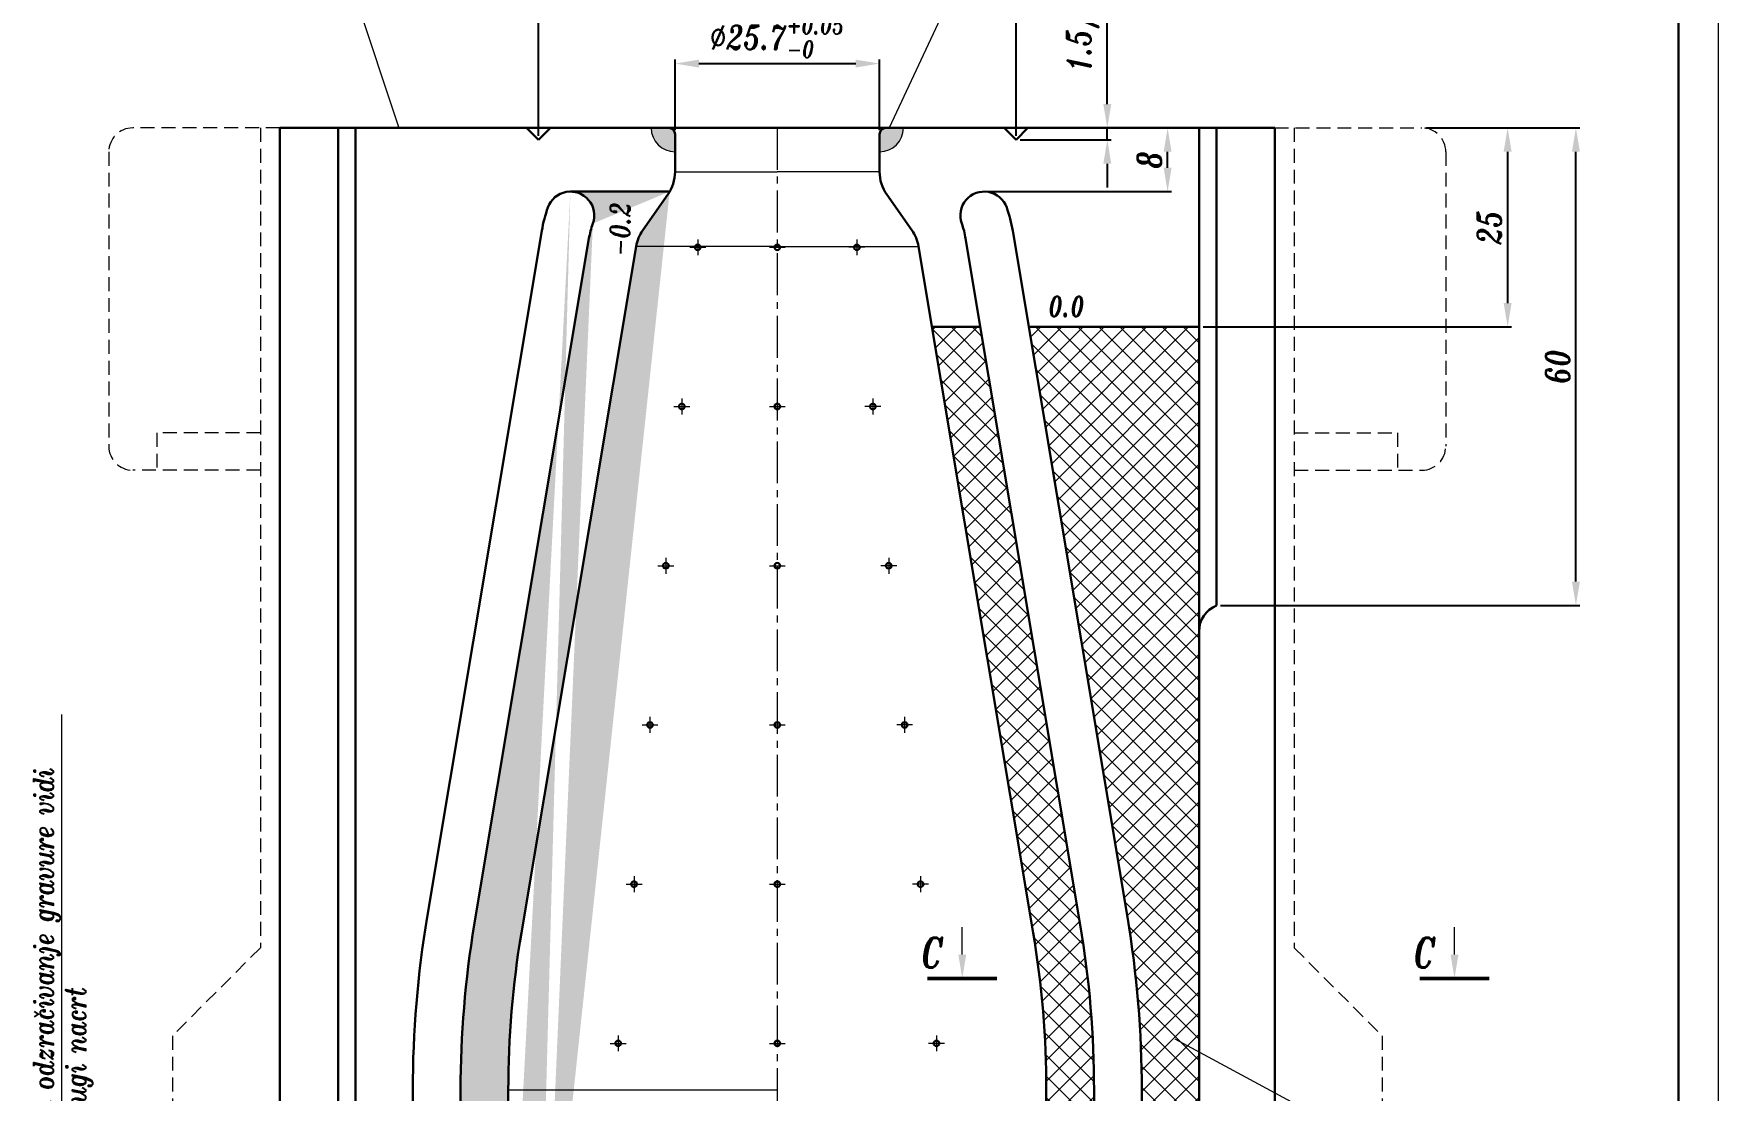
# Model space of a CAD drawing. Extents: x -234 to 1000, y -95 to 506.
# Drawn here: x 219.8 to 431.5, y 170.9 to 303.7 of the extents above; entities that cross this region are included whole.
import ezdxf

# ---------------------------------------------------------------- set-up
doc = ezdxf.new("R2010")
doc.units = 0
doc.header["$LTSCALE"] = 7
doc.header["$MEASUREMENT"] = 0
doc.linetypes.add('CENTER2', pattern=[1.125, 0.75, -0.125, 0.125, -0.125])
doc.linetypes.add('HIDDEN', pattern=[0.375, 0.25, -0.125])
doc.layers.get('0').update_dxf_attribs({"linetype": 'CONTINUOUS', "lineweight": 15})
for name, color, linetype, lineweight in [('1', 1, 'CENTER2', 15), ('2', 2, 'HIDDEN', 15), ('3', 3, 'CONTINUOUS', 30), ('4', 5, 'CONTINUOUS', 50), ('8', 250, 'CONTINUOUS', 15)]:
    doc.layers.add(name, color=color, linetype=linetype, lineweight=lineweight)
doc.styles.add('ITALICT', font='ITALICT.shx', dxfattribs={"width": 0.8, "height": 3})
doc.dimstyles.get("Standard").update_dxf_attribs({"dimtxt": 3, "dimasz": 3, "dimexe": 0.5, "dimexo": 0.5, "dimgap": 0.8, "dimtad": 1, "dimdsep": 46, "dimtxsty": 'ITALICT', "dimcen": 0.09, "dimazin": 2, "dimtfac": 1, "dimtmove": 0, "dimatfit": 3, "dimfxl": 1, "dimtolj": 1, "dimtzin": 0, "dimarcsym": 0})
pattern_1 = [(45, (0, 0), (-1.325825214724776, 1.325825214724777), []), (135, (0, 0), (-1.325825214724777, -1.325825214724776), [])]

# ---------------------------------------------------------------- blocks, each defined once
blk = doc.blocks.new('*D14')
at = {"color": 0, "lineweight": -2, "transparency": 16777216}
for p, q in [((300.4061003494735, 291.5253178142265), (300.4061003494735, 300.4047579164179)), ((303.4061003494735, 299.9047579164179), (323.1060515213485, 299.9047579164179)), ((326.1060515213485, 291.5253178142265), (326.1060515213485, 300.4047579164179))]:
    blk.add_line(p, q, dxfattribs=at)
at = {"color": 0, "transparency": 16777216}
for points in [[(303.4061003494735, 300.4047579164179), (303.4061003494735, 299.4047579164179), (300.4061003494735, 299.9047579164179)], [(323.1060515213485, 300.4047579164179), (323.1060515213485, 299.4047579164179), (326.1060515213485, 299.9047579164179)]]:
    blk.add_solid(points, dxfattribs=at)
at = {"color": 0, "transparency": 16777216, "insert": (313.256075935411, 303.1897579164179), "char_height": 3, "attachment_point": 5, "style": 'ITALICT'}
blk.add_mtext('\\A1;%%c25.7{}{\\H0.71x;\\C3;\\S+0.05^ -0;}', dxfattribs=at)
blk = doc.blocks.new('*D38')
at = {"color": 0, "lineweight": -2, "transparency": 16777216}
for p, q in [((283.2560759354109, 290.8253117107108), (283.2560759354109, 309.5656014367173)), ((286.2560759354109, 309.0656014367173), (340.2560759354109, 309.0656014367173)), ((343.2560759354109, 290.8253117107108), (343.2560759354109, 309.5656014367173))]:
    blk.add_line(p, q, dxfattribs=at)
at = {"color": 0, "transparency": 16777216}
for points in [[(286.2560759354109, 309.5656014367173), (286.2560759354109, 308.5656014367173), (283.2560759354109, 309.0656014367173)], [(340.2560759354109, 309.5656014367173), (340.2560759354109, 308.5656014367173), (343.2560759354109, 309.0656014367173)]]:
    blk.add_solid(points, dxfattribs=at)
at = {"color": 0, "transparency": 16777216, "insert": (313.2560759354109, 311.3656014367173), "char_height": 3, "attachment_point": 5, "style": 'ITALICT'}
blk.add_mtext('\\A1;%%c60', dxfattribs=at)
blk = doc.blocks.new('*D39')
at = {"color": 0, "lineweight": -2, "transparency": 16777216}
for p, q in [((354.7206842005839, 294.8253117107108), (354.7206842005839, 313.1395974249966)), ((343.7560759354109, 290.3253117107108), (355.2206842005839, 290.3253117107108)), ((354.7206842005839, 290.3253117107108), (354.7206842005839, 291.8253117107108)), ((354.7206842005839, 287.3253117107108), (354.7206842005839, 284.3253117107108))]:
    blk.add_line(p, q, dxfattribs=at)
at = {"color": 0, "transparency": 16777216}
for points in [[(354.2206842005839, 294.8253117107108), (355.2206842005839, 294.8253117107108), (354.7206842005839, 291.8253117107108)], [(354.2206842005839, 287.3253117107108), (355.2206842005839, 287.3253117107108), (354.7206842005839, 290.3253117107108)]]:
    blk.add_solid(points, dxfattribs=at)
at = {"color": 0, "transparency": 16777216, "insert": (351.6349699148695, 305.4824545678537), "char_height": 3, "attachment_point": 5, "rotation": 90, "style": 'ITALICT'}
blk.add_mtext('\\A1;1.5/90%%D', dxfattribs=at)
blk = doc.blocks.new('*D40')
at = {"color": 0, "lineweight": -2, "transparency": 16777216}
for p, q in [((362.2995983429122, 286.8253117107108), (362.2995983429122, 288.8253117107108)), ((339.7533616596324, 283.8253117107108), (362.7995983429122, 283.8253117107108))]:
    blk.add_line(p, q, dxfattribs=at)
at = {"color": 0, "transparency": 16777216}
for points in [[(361.7995983429122, 288.8253117107108), (362.7995983429122, 288.8253117107108), (362.2995983429122, 291.8253117107108)], [(361.7995983429122, 286.8253117107108), (362.7995983429122, 286.8253117107108), (362.2995983429122, 283.8253117107108)]]:
    blk.add_solid(points, dxfattribs=at)
at = {"color": 0, "transparency": 16777216, "insert": (359.9995983429122, 287.8253117107109), "char_height": 3, "attachment_point": 5, "rotation": 90, "style": 'ITALICT'}
blk.add_mtext('\\A1;8', dxfattribs=at)
blk = doc.blocks.new('*D43')
at = {"color": 0, "lineweight": -2, "transparency": 16777216}
for p, q in [((394.756075935411, 291.8253117107108), (414.107548893302, 291.8253117107108)), ((413.607548893302, 234.8253117107108), (413.607548893302, 288.8253117107108)), ((368.9398910607648, 231.8253117107108), (414.107548893302, 231.8253117107108))]:
    blk.add_line(p, q, dxfattribs=at)
at = {"color": 0, "transparency": 16777216}
for points in [[(413.107548893302, 288.8253117107108), (414.107548893302, 288.8253117107108), (413.607548893302, 291.8253117107108)], [(413.107548893302, 234.8253117107108), (414.107548893302, 234.8253117107108), (413.607548893302, 231.8253117107108)]]:
    blk.add_solid(points, dxfattribs=at)
at = {"color": 0, "transparency": 16777216, "insert": (411.3075488933019, 261.8253117107109), "char_height": 3, "attachment_point": 5, "rotation": 90, "style": 'ITALICT'}
blk.add_mtext('\\A1;60', dxfattribs=at)
blk = doc.blocks.new('*D46')
at = {"color": 0, "lineweight": -2, "transparency": 16777216}
for p, q in [((394.7560759354109, 291.8253117107108), (405.5288433805544, 291.8253117107108)), ((405.0288433805544, 288.8253117107108), (405.0288433805544, 269.8253117107108)), ((366.7560682065132, 266.8253117107108), (405.5288433805544, 266.8253117107108))]:
    blk.add_line(p, q, dxfattribs=at)
at = {"color": 0, "transparency": 16777216}
for points in [[(404.5288433805544, 288.8253117107108), (405.5288433805544, 288.8253117107108), (405.0288433805544, 291.8253117107108)], [(404.5288433805544, 269.8253117107108), (405.5288433805544, 269.8253117107108), (405.0288433805544, 266.8253117107108)]]:
    blk.add_solid(points, dxfattribs=at)
at = {"color": 0, "transparency": 16777216, "insert": (402.7288433805543, 279.3253117107109), "char_height": 3, "attachment_point": 5, "rotation": 90, "style": 'ITALICT'}
blk.add_mtext('\\A1;25', dxfattribs=at)

msp = doc.modelspace()

# ---------------------------------------------------------------- hatches: boundary and pattern name
h = msp.add_hatch(color=256)
h.dxf.hatch_style = 1
h.paths.add_polyline_path([(300.4061003494735, 291.025317816618, 0.4141857124445931), (299.6060364870673, 291.8253056073365), (297.4061003494792, 291.8253058821992, 0.4142129933293727), (300.4061003494735, 288.8253117107108), (300.4061003494735, 289.8253056071953)])
h.paths.add_polyline_path([(329.1060515213484, 291.8253117107108), (326.9061153837547, 291.8253056073365, 0.414241412849027), (326.1060515213485, 291.0251656660117), (326.1060515213485, 289.8253056071953), (326.1060515213485, 288.8253117107108, 0.414213562373084)])
at = {"layer": '8'}
h = msp.add_hatch(dxfattribs=at)
h.set_pattern_fill('DOTS', color=256, scale=15)
h.set_pattern_definition([(0, (0, 0), (0.46875, 0.9375), [0, -0.9375])])
edge = h.paths.add_edge_path()
edge.add_arc((295.40578817177, 286.325430056626), 5.000312179252119, 324.8539540579862, 330.0004993883266)
edge.add_arc((287.2587902111896, 280.8253117107142), 2.99999999999665, 340.278942250736, 450)
edge.add_line((273.4560881424421, 20.98490003489415), (273.4560881424421, 38.42531171071087))
edge.add_arc((297.4540556853615, 38.42569578672938), 23.997967545993, 163.7392040417844, 180.0009169916091)
edge.add_line((274.8055567398424, 46.48073089709202), (274.4160761819728, 45.14536443480809))
edge.add_arc((272.4560881424421, 54.89744923615478), 3, 334.791226949878, 359.9999999999999)
edge.add_arc((271.9255559707997, 47.32072826036973), 3, 343.739847747605, 377.1979934699169)
edge.add_arc((281.9560881424421, 50.42531171071087), 7.500000668880452, 154.7912269498781, 197.1979934699171)
edge.add_line((275.4560881424421, 54.89744923615477), (275.4560881424421, 70.95317423132276))
edge.add_arc((272.4560881424421, 70.95317423132276), 3, 359.9999999999999, 385.2087728227407)
edge.add_arc((272.4560881424421, 79.89744919009898), 3, 334.7912271772591, 359.9999999999999)
edge.add_arc((281.9560881424421, 75.42531171071086), 7.500000649264178, 154.7912271772591, 205.2087728227407)
edge.add_line((275.4560881424421, 79.89744919009898), (275.4560881424421, 155.9253117107109))
edge.add_arc((263.4550842471762, 155.9250527563908), 12.00100389805967, 0.001236312374883255, 16.26008745299724)
edge.add_line((274.9760548660755, 159.2853102702883), (274.4160573074817, 161.2053084392336))
edge.add_arc((297.4540556938767, 167.9249123790231), 23.9979675547571, 179.9990465850792, 196.2606350217499)
edge.add_line((273.4560881424421, 167.9253117107109), (273.4560881424421, 170.9253117107109))
edge.add_arc((399.4518916317252, 170.9258350595651), 125.99580349037, 170.5126619498151, 180.0002379895182)
edge.add_line((289.5881140162608, 277.9142879168995), (275.1794522185306, 191.6936779778323))
edge.add_arc((300.4370884550348, 276.1013327832954), 10.9994114701485, 160.2789422507346, 170.5130522220694)
edge.add_arc((346.6561182035185, 35.42531382134128), 67.20003006107632, 180.000001799556, 188.9892971125257)
edge.add_line((279.4560881424422, 35.42531171071084), (279.4560881424422, 38.42531171071084))
edge.add_arc((297.4540557353002, 38.42569577593676), 17.99796759695586, 163.7392040504338, 180.0012226556353)
edge.add_line((280.7360564041609, 45.38530316578896), (280.1760588455672, 43.46530499684365))
edge.add_arc((263.4599618841935, 50.42475327451174), 17.99609677850042, 343.7379944170088, 354.4830391178106)
edge.add_arc((280.8747756107327, 48.74255608117423), 0.5002251555612841, 354.4987975325045, 417.2648751053239)
edge.add_arc((281.9560881424422, 50.42531171071084), 1.500000668880452, 120.0000802926176, 237.2794860968102)
edge.add_arc((280.9561296716203, 52.15733931313299), 0.4999584709857929, 299.9969671046495, 360.0014672205528)
edge.add_line((281.4560881424422, 52.15735211598427), (281.4560881424422, 73.69325604664833))
edge.add_arc((280.9560802861939, 73.69325561763553), 0.50000785624852, 4.916047324820468e-05, 59.99976407107008)
edge.add_arc((281.9560881424422, 75.42531171071083), 1.500000649264178, 120.0000939530011, 239.9999197073824)
edge.add_arc((280.9561295974652, 77.15733933327566), 0.4999585451403595, 299.9969323260482, 360.0014649119636)
edge.add_line((281.4560881424422, 77.15735211598427), (281.4560881424422, 155.9253117107108))
edge.add_arc((263.4550842926921, 155.9250527662102), 18.00100385161253, 0.0008241999801786615, 16.26010906215272)
edge.add_line((280.7360564041609, 160.9653049968437), (280.1760588455672, 162.885303165789))
edge.add_arc((297.454055761982, 167.9249123916932), 17.99796762396967, 179.9987287845567, 196.2607959410545)
edge.add_line((279.4560881424422, 167.9253117107108), (279.4560881424422, 170.9253117107108))
edge.add_arc((399.4518916394022, 170.9258350585984), 119.9958034981012, 170.5126619499565, 180.0002498889486)
edge.add_line((295.5060478114372, 276.9253189609114), (281.0973845291609, 190.7047001384452))
edge.add_arc((300.4370871849795, 276.1013333041896), 4.99941013179629, 144.8510903737385, 170.5134208727572)
edge.add_line((299.4944801788179, 283.4469374716991), (296.3492766190047, 278.9795109294608))
edge.add_line((280.2810759354109, 24.92531171071008), (271.5342093656487, 19.87530192258959))
edge.add_line((299.7362073369774, 283.8253117107108), (287.2587902111896, 283.8253117107108))
h.paths.add_polyline_path([(295.2962778504327, 275.2522661111478), (295.4356193679956, 283.3582114136777), (291.6861733029488, 283.4226645385416), (291.5468317853859, 275.3167192360117)], flags=25)
h.paths.add_polyline_path([(276.8489330782679, 144.218280653143), (280.0632187925536, 144.218280653143), (280.0632187925536, 148.718280653143), (276.8489330782679, 148.718280653143)], flags=24)
h.paths.add_polyline_path([(278.0732675214168, 25.70722447784451), (278.0732675214168, 33.52865304927308), (274.3232675214168, 33.52865304927308), (274.3232675214168, 25.70722447784451)], flags=24)
h = msp.add_hatch(dxfattribs=at)
h.set_pattern_fill('ANSI37', color=256, scale=15)
h.set_pattern_definition(pattern_1)
edge = h.paths.add_edge_path()
edge.add_arc((279.8560336673034, 35.42531382134133), 67.20003006107632, 354.9202846789333, 359.9999982004439)
edge.add_line((347.0560637283796, 35.42531171071089), (347.0560637283796, 38.42531171071089))
edge.add_arc((329.0580961355216, 38.42569577593682), 17.99796759695586, 359.9987773443648, 376.2607959495659)
edge.add_line((346.3360930252546, 43.46530499684371), (345.7760954666609, 45.38530316578902))
edge.add_arc((363.0521899866284, 50.4247532745118), 17.99609677850042, 185.5169608821889, 196.26200558299, ccw=False)
edge.add_arc((345.6373762600891, 48.74255608117429), 0.5002251555612841, 122.735124894676, 185.5012024674955, ccw=False)
edge.add_arc((344.5560637283796, 50.42531171071089), 1.500000668880452, 302.7205139031897, 419.9999197073824)
edge.add_arc((345.5560221992015, 52.15733931313305), 0.4999584709857929, 179.9985327794472, 240.0030328953543, ccw=False)
edge.add_line((345.0560637283796, 52.15735211598433), (345.0560637283796, 73.69325604664839))
edge.add_arc((345.5560715846281, 73.69325561763559), 0.50000785624852, 120.00023592893359, 179.9999508395267, ccw=False)
edge.add_arc((344.5560637283796, 75.42531171071089), 1.500000649264178, 300.0000802926176, 419.9999060469989)
edge.add_arc((345.5560222733567, 77.15733933327571), 0.4999585451403595, 179.9985350880363, 240.0030676739556, ccw=False)
edge.add_line((345.0560637283796, 77.15735211598432), (345.0560637283796, 155.9253117107109))
edge.add_arc((363.0570675781297, 155.9250527662102), 18.00100385161253, 163.739890937848, 179.9991758000198, ccw=False)
edge.add_line((345.7760954666609, 160.9653049968437), (346.3360930252546, 162.885303165789))
edge.add_arc((329.0580961088398, 167.9249123916933), 17.99796762396967, 343.7392040589456, 360.0012712154432)
edge.add_line((347.0560637283796, 167.9253117107109), (347.0560637283796, 170.9253117107109))
edge.add_arc((227.0602602314197, 170.9258350585984), 119.9958034981012, 359.9997501110515, 369.4873380500425)
edge.add_line((345.4147673416609, 190.7047001384453), (332.6939555919321, 266.8253117107109))
edge.add_line((332.6939555919322, 266.8253117107109), (338.7771598395594, 266.825311710711))
edge.add_line((338.7771598395594, 266.825311710711), (351.3326996522911, 191.6936779778324))
edge.add_arc((227.0602602390966, 170.9258350595653), 125.99580349037, -0.00023798951821163428, 9.487338050184405, ccw=False)
edge.add_line((353.0560637283796, 170.9253117107109), (353.0560637283796, 167.9253117107109))
edge.add_arc((329.058096176945, 167.9249123790232), 23.9979675547571, -16.26063502175049, 0.0009534149206729126, ccw=False)
edge.add_line((352.0960945633401, 161.2053084392337), (351.5360970047464, 159.2853102702884))
edge.add_arc((363.0570676236456, 155.9250527563908), 12.00100389805967, 163.7399125470024, 179.9987636876251)
edge.add_line((351.0560637283796, 155.9253117107109), (351.0560637283796, 79.89744919009901))
edge.add_arc((354.0560637283796, 79.89744919009901), 3, 180, 205.2087728227426)
edge.add_arc((344.5560637283796, 75.42531171071089), 7.500000649264178, -25.20877282274239, 25.208772822742617, ccw=False)
edge.add_arc((354.0560637283796, 70.95317423132279), 3, 154.7912271772576, 180)
edge.add_line((351.0560637283796, 70.95317423132279), (351.0560637283796, 54.8974492361548))
edge.add_arc((354.0560637283796, 54.8974492361548), 3, 180, 205.2087730501223)
edge.add_arc((344.5560637283796, 50.42531171071089), 7.500000668880452, -17.19799346991732, 25.208773050122318, ccw=False)
edge.add_arc((354.586595900022, 47.32072826036975), 3, 162.802006530083, 196.2601522523954)
edge.add_line((351.7065951309793, 46.48073089709205), (352.0960756888489, 45.14536443480812))
edge.add_arc((329.0580961854602, 38.42569578672943), 23.997967545993, -0.0009169916090741026, 16.260795958214374, ccw=False)
edge.add_line((353.0560637283796, 38.42531171071089), (353.0560637283796, 29.47531171071083))
edge.add_line((353.0560637283796, 29.47531171071083), (346.7921339054639, 29.47531171071077))
h.paths.add_polyline_path([(349.209832239799, 150.0169118823924), (349.209832239799, 157.3585785490591), (346.584832239799, 157.3585785490591), (346.584832239799, 150.0169118823924)], flags=24)
h.paths.add_polyline_path([(350.1142204820788, 141.6921614576662), (350.1142204820788, 149.799304314809), (346.3642204820788, 149.799304314809), (346.3642204820788, 141.6921614576662)], flags=24)
h = msp.add_hatch(dxfattribs=at)
h.set_pattern_fill('ANSI37', color=256, scale=15)
h.set_pattern_definition(pattern_1)
h.paths.add_polyline_path([(366.2560682065132, 266.8253117107108), (344.8603640871876, 266.8253117107108), (357.250633443108, 192.6826469599091, -0.04141897416154985), (359.0560637283797, 170.9263584086929), (359.0560637283797, 167.9253117104868, -0.07106880949045621), (357.8562234941929, 159.5257504901292), (357.2961023457663, 157.6053285824648, 0.07107842548627515), (357.0560637283797, 155.9247937431458), (357.0560637283797, 80.52433294327452, -0.196116196355089), (357.0560637283797, 70.32629047814743), (357.0560637283797, 55.52433299520976, -0.1554478961950796), (357.7019814779697, 47.35368924354663), (357.8560683145793, 46.82538971811377, -0.07106650992431489), (359.0560637283797, 38.4261252020172), (359.0560637283797, 29.47531171071086), (366.2560682065132, 29.47531171071086)])
h.paths.add_polyline_path([(363.7529028980419, 150.0169118823924), (363.7529028980419, 157.3585785490591), (361.1279028980419, 157.3585785490591), (361.1279028980419, 150.0169118823924)], flags=24)
h.paths.add_polyline_path([(364.6572911403217, 141.6921614576662), (364.6572911403217, 149.799304314809), (360.9072911403217, 149.799304314809), (360.9072911403217, 141.6921614576662)], flags=24)

# ---------------------------------------------------------------- linework, layer by layer
for p, q in [((431.4996989140276, 506.4649973084856), (431.4996989140282, -94.1370504057216)), ((341.5993394357501, 322.4954423745226), (327.3227880889479, 291.8253117107108)), ((260.2040865401347, 308.3703165696842), (265.692581079907, 291.8253117107108)), ((223.3615863571325, 165.2330073771417), (223.3615863571325, 218.1438513722069)), ((336.5006605349419, 187.9811168107275), (336.5006605349419, 191.4044743377909)), ((398.3517551775782, 187.9811168107275), (398.3517551775782, 191.4044743377909)), ((403.7015541966178, 155.5391067027172), (363.2561203963164, 177.3599125425801))]:
    msp.add_line(p, q)
for centre, start, end in [((300.4061003494735, 291.8253117107108), 180, 270), ((326.1060515213484, 291.8253117107108), 270, 7.016709298534877e-15)]:
    msp.add_arc(centre, 3, start, end)
for points in [[(337.0006605349419, 187.9811168107275), (336.0006605349419, 187.9811168107275), (336.5006605349419, 184.9811168107274)], [(398.8517551775782, 187.9811168107275), (397.8517551775782, 187.9811168107275), (398.3517551775782, 184.9811168107274)]]:
    msp.add_solid(points)
at = {"layer": '1'}
for p, q in [((313.2560759354109, 291.8253117107108), (313.2560759354109, -5.524688289289323)), ((303.2560759354109, 277.8253117107108), (303.2560759354109, 275.8253117107108)), ((323.2560759354109, 277.8253117107108), (323.2560759354109, 275.8253117107108)), ((302.2560759354109, 276.8253117107108), (304.2560759354109, 276.8253117107108)), ((312.2560759354109, 276.8253117107108), (314.2560759354109, 276.8253117107108)), ((324.2560759354109, 276.8253117107108), (322.2560759354109, 276.8253117107108)), ((300.2560759354109, 256.8253117107108), (302.2560759354109, 256.8253117107108)), ((301.2560759354109, 257.8253117107108), (301.2560759354109, 255.8253117107108)), ((312.2560759354109, 256.8253117107108), (314.2560759354109, 256.8253117107108)), ((326.2560759354109, 256.8253117107108), (324.2560759354109, 256.8253117107108)), ((325.2560759354109, 257.8253117107108), (325.2560759354109, 255.8253117107108)), ((299.2560759354109, 237.8253117107108), (299.2560759354109, 235.8253117107108)), ((327.2560759354109, 237.8253117107108), (327.2560759354109, 235.8253117107108)), ((298.2560759354109, 236.8253117107108), (300.2560759354109, 236.8253117107108)), ((312.2560759354109, 236.8253117107108), (314.2560759354109, 236.8253117107108)), ((328.2560759354109, 236.8253117107108), (326.2560759354109, 236.8253117107108)), ((296.2560759354109, 216.8253117107108), (298.2560759354109, 216.8253117107108)), ((297.2560759354109, 217.8253117107108), (297.2560759354109, 215.8253117107108)), ((312.2560759354109, 216.8253117107108), (314.2560759354109, 216.8253117107108)), ((330.2560759354109, 216.8253117107108), (328.2560759354109, 216.8253117107108)), ((329.2560759354109, 217.8253117107108), (329.2560759354109, 215.8253117107108)), ((295.2560759354109, 197.8253117107108), (295.2560759354109, 195.8253117107108)), ((331.2560759354109, 197.8253117107108), (331.2560759354109, 195.8253117107108)), ((294.2560759354109, 196.8253117107108), (296.2560759354109, 196.8253117107108)), ((312.2560759354109, 196.8253117107108), (314.2560759354109, 196.8253117107108)), ((332.2560759354109, 196.8253117107108), (330.2560759354109, 196.8253117107108)), ((293.2560759354109, 177.8253117107108), (293.2560759354109, 175.8253117107108)), ((333.2560759354109, 177.8253117107108), (333.2560759354109, 175.8253117107108)), ((292.2560759354109, 176.8253117107108), (294.2560759354109, 176.8253117107108)), ((312.2560759354109, 176.8253117107108), (314.2560759354109, 176.8253117107108)), ((334.2560759354109, 176.8253117107108), (332.2560759354109, 176.8253117107108))]:
    msp.add_line(p, q, dxfattribs=at)
at = {"layer": '2'}
for p, q in [((250.7560759354109, 291.8253117107108), (232.2560759354109, 291.8253117107108)), ((248.3060759354109, 291.8253117107108), (248.3060759354109, 188.8253117107109)), ((375.7560759354109, 291.8253117107108), (394.256075935411, 291.8253117107108)), ((378.206075935411, 291.8253117107108), (378.206075935411, 188.8253117107109)), ((229.2560759354109, 288.8253117107108), (229.2560759354107, 251.8253117107108)), ((397.256075935411, 288.8253117107108), (397.2560759354106, 251.8253117107107)), ((248.3060759354111, 253.5253117107108), (235.3060759354111, 253.5253117107108)), ((235.3060759354111, 253.5253117107108), (235.3060759354113, 248.8253117107108)), ((378.2060759354108, 253.5253117107108), (391.2060759354108, 253.5253117107108)), ((391.2060759354108, 253.5253117107108), (391.2060759354105, 248.8253117107108)), ((248.3060759354111, 248.8253117107108), (232.2560759354108, 248.8253117107108)), ((378.2060759354108, 248.8253117107108), (394.2560759354108, 248.8253117107108)), ((248.3060759354109, 188.8253117107109), (237.2560759354112, 177.7753117107108)), ((378.206075935411, 188.8253117107109), (389.2560759354107, 177.7753117107108)), ((237.2560759354111, 177.7753117107108), (237.2560759354109, -2.524688289289205)), ((389.2560759354107, 177.7753117107107), (389.2560759354112, -2.524688289289201))]:
    msp.add_line(p, q, dxfattribs=at)
for centre, start, end in [((232.2560759354109, 288.8253117107108), 90, 180), ((394.256075935411, 288.8253117107108), 0, 90), ((232.2560759354108, 251.8253117107108), 180, 270), ((394.2560759354108, 251.8253117107108), 270, 0)]:
    msp.add_arc(centre, 3, start, end, dxfattribs=at)
at = {"layer": '3'}
for p, q in [((426.4996989140276, 501.4649973084855), (426.4996989140282, -89.1370504057216)), ((313.2560759354109, 291.8253117107108), (250.7560759354107, 291.8253117107108)), ((250.7560759354109, 291.8253117107108), (250.756075935411, -5.524688289289209)), ((258.0722608100571, 291.8253117107108), (258.0722608100572, -5.524688289289222)), ((260.2560836643086, 291.8253117107108), (260.2560836643087, -5.524688289289226)), ((283.2560759354109, 290.3253117107108), (281.7560759354114, 291.8253117107108)), ((283.2560759354109, 290.3253117107108), (284.7560759354105, 291.8253117107108)), ((313.2560759354109, 291.8253117107108), (375.7560759354112, 291.8253117107108)), ((343.2560759354109, 290.3253117107108), (341.7560759354114, 291.8253117107108)), ((343.2560759354109, 290.3253117107108), (344.7560759354105, 291.8253117107108)), ((366.2560682065132, 291.8253117107108), (366.2560682065132, 4.475311710710774)), ((368.4398910607648, 291.8253117107108), (368.4398910607648, 231.8253117107108)), ((375.7560759354109, 291.8253117107108), (375.7560759354108, -5.524688289289209)), ((299.7362073369774, 283.8253117107109), (287.2587902111896, 283.8253117107108)), ((332.6939555919322, 266.8253117107109), (338.7771598395594, 266.825311710711)), ((344.8603640871876, 266.8253117107108), (366.2560682065132, 266.8253117107108))]:
    msp.add_line(p, q, dxfattribs=at)
at = {"layer": '3', "lineweight": 30, "ltscale": 0.03000030517578125}
for p, q in [((300.4061003494735, 289.8253056071953), (300.4061003494735, 291.0253178142265)), ((326.1060515213485, 289.8253056071953), (326.1060515213485, 291.0253178142265))]:
    msp.add_line(p, q, dxfattribs=at)
at = {"layer": '3', "lineweight": 30, "ltscale": 0.0875}
for p, q in [((300.4061003494735, 286.3253056071953), (300.4061003494735, 289.8253056071953)), ((326.1060515213485, 286.3253056071953), (326.1060515213485, 289.8253056071953))]:
    msp.add_line(p, q, dxfattribs=at)
at = {"layer": '3', "lineweight": 30, "ltscale": 0.1365885693053111}
for p, q in [((299.494480178818, 283.4469374716992), (296.3492766190047, 278.9795109294609)), ((327.017671692004, 283.4469374716992), (330.1628752518172, 278.9795109294609))]:
    msp.add_line(p, q, dxfattribs=at)
at = {"layer": '3', "lineweight": 30}
for p, q in [((283.6701802210843, 278.9032568728871), (269.2615184233541, 192.68264693382)), ((289.5881140162608, 277.9142879168995), (275.1794522185307, 191.6936779778324)), ((336.9240378545612, 277.9142879168995), (351.3326996522912, 191.6936779778324)), ((342.8419716497377, 278.9032568728871), (357.2506334474678, 192.68264693382)), ((295.5060478114373, 276.9253189609115), (281.097384529161, 190.7047001384453)), ((331.0061040593847, 276.9253189609115), (345.414767341661, 190.7047001384453))]:
    msp.add_line(p, q, dxfattribs=at)
at = {"layer": '3', "lineweight": 30, "ltscale": 0.075}
for p, q in [((267.4560881424421, 167.9253117107109), (267.4560881424421, 170.9253117107109)), ((273.4560881424421, 167.9253117107109), (273.4560881424421, 170.9253117107109)), ((279.4560881424422, 167.9253117107109), (279.4560881424422, 170.9253117107109)), ((347.0560637283797, 167.9253117107109), (347.0560637283797, 170.9253117107109)), ((353.0560637283797, 167.9253117107109), (353.0560637283797, 170.9253117107109)), ((359.0560637283797, 167.9253117107109), (359.0560637283797, 170.9253117107109))]:
    msp.add_line(p, q, dxfattribs=at)
at = {"layer": '3'}
for centre in [(303.2560759354109, 276.8253117107108), (313.2560759354109, 276.8253117107108), (323.2560759354109, 276.8253117107108), (301.2560759354109, 256.8253117107108), (313.2560759354109, 256.8253117107108), (325.2560759354109, 256.8253117107108), (299.2560759354109, 236.8253117107108), (313.2560759354109, 236.8253117107108), (327.2560759354109, 236.8253117107108), (297.2560759354109, 216.8253117107108), (313.2560759354109, 216.8253117107108), (329.2560759354109, 216.8253117107108), (295.2560759354109, 196.8253117107108), (313.2560759354109, 196.8253117107108), (331.2560759354109, 196.8253117107108), (293.2560759354109, 176.8253117107108), (313.2560759354109, 176.8253117107108), (333.2560759354109, 176.8253117107108)]:
    msp.add_circle(centre, 0.35, dxfattribs=at)
at = {"layer": '3', "lineweight": 30}
for centre, radius, start, end in [((299.6060364870673, 291.0252417413134), 0.8000638660230961, 0.005447886158768185, 89.99892333487941), ((326.9061153837547, 291.0252417413134), 0.8000638660230961, 90.00107666512386, 179.9945521138412), ((295.40578817177, 286.3254300566261), 5.000312179252119, 324.8539540579858, 359.9985740036034), ((331.1063636990519, 286.3254300566261), 5.000312179252119, 180.0014259963965, 215.1460459420152), ((300.437088454068, 276.1013327838257), 16.9994114690527, 160.2789422514408, 170.5129448317486), ((326.075063416754, 276.1013327838256), 16.9994114690527, 9.487055168250794, 19.7210577485588), ((300.4370884550349, 276.1013327832954), 10.9994114701485, 160.2789422507348, 170.5130522220693), ((326.0750634157871, 276.1013327832954), 10.9994114701485, 9.486947777930732, 19.72105774926614), ((300.4370871849795, 276.1013333041896), 4.99941013179629, 144.8510903737388, 170.5134208727572), ((326.0750646858424, 276.1013333041896), 4.99941013179629, 9.486579127243811, 35.14890962626394), ((399.4518916236415, 170.9258350604967), 131.9958034822369, 170.5126658591574, 180.0002271718732), ((227.0602602471804, 170.9258350604968), 131.9958034822369, 359.9997728281268, 9.487334140842217), ((399.4518916317253, 170.9258350595652), 125.99580349037, 170.5126619498153, 180.0002379895182), ((399.4518916394022, 170.9258350585984), 119.9958034981012, 170.5126619499565, 180.0002498889486), ((227.0602602314198, 170.9258350585984), 119.9958034981012, 359.9997501110515, 9.487338050042517), ((227.0602602390966, 170.9258350595653), 125.99580349037, 359.9997620104818, 9.4873380501843)]:
    msp.add_arc(centre, radius, start, end, dxfattribs=at)
at = {"layer": '3'}
for centre, radius, start, end in [((287.2587902111896, 280.8253117107142), 2.99999999999665, 340.2789422507357, 160.2789422514402), ((339.2533616596324, 280.8253117107142), 2.99999999999665, 19.72105774855945, 199.7210577492651), ((369.7560682065132, 228.5822147770671), 3.5, 112.0892620290462, 180)]:
    msp.add_arc(centre, radius, start, end, dxfattribs=at)
at = {"layer": '4'}
for p, q in [((340.855914103061, 184.9811168107274), (332.1454069668227, 184.9811168107274)), ((402.7070087456974, 184.9811168107274), (393.9965016094591, 184.9811168107274))]:
    msp.add_line(p, q, dxfattribs=at)
at = {"layer": '8'}
for p, q in [((300.5060759354106, 286.3253117107109), (313.2560759354106, 286.3253117107109)), ((326.0060759354109, 286.3253117107108), (313.2560759354109, 286.3253117107108)), ((313.2560759354106, 276.9253117107109), (295.5060759354106, 276.9253117107109)), ((313.2560759354109, 276.9253117107108), (331.0060759354109, 276.9253117107108)), ((313.2560759354106, 170.9253117107109), (279.4560759354107, 170.9253117107109))]:
    msp.add_line(p, q, dxfattribs=at)

# ---------------------------------------------------------------- texts
at = {"style": 'ITALICT', "width": 0.8}
for s, rotation, p in [('-0.2', 89.01518030001593, (294.6788385508854, 275.6974679220353)), ('Za odzračivanje gravure vidi', 90, (222.3165816586426, 165.8300653996941)), ('drugi nacrt', 90, (226.3642007062617, 165.8300653996941))]:
    msp.add_text(s, height=2.5, rotation=rotation, dxfattribs=at).set_placement(p)
for s, height, p in [('0.0', 2.5, (347.3297990588049, 268.1437742618737)), ('C', 3.75, (331.3600343014039, 186.3371593472828)), ('C', 3.75, (393.2111289440402, 186.3371593472828))]:
    msp.add_text(s, height=height, dxfattribs=at).set_placement(p)

# ---------------------------------------------------------------- dimensions: what is measured, and where the dimension line sits
dim = msp.add_linear_dim(base=(343.2560759354109, 309.0656014367173), p1=(283.2560759354109, 290.3253117107108), p2=(343.2560759354109, 290.3253117107108), text='%%c<>', dimstyle='Standard')
dim.commit()
dim.dimension.update_dxf_attribs({"geometry": '*D38', "text_midpoint": (313.2560759354109, 311.3656014367173)})
dim = msp.add_linear_dim(base=(354.7206842005839, 291.8253117107108), p1=(343.2560759354109, 290.3253117107108), p2=(354.7206842005839, 291.8253117107108), angle=90, text='1.5/90%%D', dimstyle='Standard')
dim.commit()
dim.dimension.update_dxf_attribs({"geometry": '*D39', "text_midpoint": (351.6349699148695, 305.4824545678537)})
dim = msp.add_linear_dim(base=(326.1060515213485, 299.9047579164179), p1=(300.4061003494735, 291.0253178142265), p2=(326.1060515213485, 291.0253178142265), text='%%c<>{}{\\H0.71x;\\C3;\\S+0.05^ -0;}', dimstyle='Standard', override={"dimtp": 0.05, "dimtm": 0})
dim.commit()
dim.dimension.update_dxf_attribs({"geometry": '*D14', "text_midpoint": (313.256075935411, 303.1897579164179)})
for base, p1, p2, picture, middle in [((362.2995983429122, 291.8253117107108), (339.2533616596324, 283.8253117107108), (362.2995983429122, 291.8253117107108), '*D40', (359.9995983429122, 287.8253117107109)), ((405.0288433805544, 266.8253117107108), (394.2560759354109, 291.8253117107108), (366.2560682065132, 266.8253117107108), '*D46', (402.7288433805543, 279.3253117107109)), ((413.607548893302, 291.8253117107108), (368.4398910607648, 231.8253117107108), (394.256075935411, 291.8253117107108), '*D43', (411.3075488933019, 261.8253117107109))]:
    dim = msp.add_linear_dim(base=base, p1=p1, p2=p2, angle=90, dimstyle='Standard')
    dim.commit()
    dim.dimension.update_dxf_attribs({"geometry": picture, "text_midpoint": middle})

doc.saveas('drawing.dxf')
